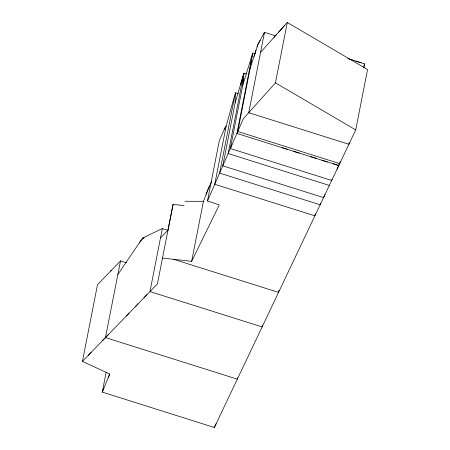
<?xml version="1.0" encoding="UTF-8"?>
<svg xmlns="http://www.w3.org/2000/svg" width="450" height="450" viewBox="0 0 450 450"><rect width="100%" height="100%" fill="white"/><g stroke="black" fill="none" stroke-linecap="round" stroke-linejoin="round"><path stroke-width="0.67" d="M325.001 194.558L323.556 197.595L222.789 165.842L235.153 102.819L235.384 92.745L238.489 93.724M243 82.479L243.911 73.192L246.504 74.008M331.965 179.094L331.695 180.467L230.338 148.528L242.702 85.506L243.911 73.192L235.153 102.819M340.104 161.556L339.705 163.609L237.769 131.49L250.132 68.468L252.681 53.083L255.24 53.887M216.112 423.782L214.346 427.5L102.263 392.102L109.727 374.012L82.44 361.401L97.487 284.709L120.51 260.904L126.512 262.794M120.51 260.904L105.463 337.596L237.319 379.142L237.583 377.769M106.161 372.246L102.263 392.102L103.759 388.485M167.94 230.321L162.332 228.555L149.968 291.577L262.125 326.919L262.395 325.541M82.44 361.401L157.421 283.877L173.081 204.362L184.072 205.605M162.546 258.047L191.644 261.343L203.422 201.33L209.537 185.985M191.644 261.343L219.274 204.913L207.484 200.936L219.296 140.726L225.073 127.586L226.131 126.259L235.384 92.745L219.623 173.104L320.147 204.784L320.417 203.406M243.911 73.192L228.144 153.551L329.332 185.439M207.484 200.936L243.326 118.738L275.439 82.856L287.28 22.5L367.56 69.542L355.719 129.898L214.346 427.5M278.938 290.312L278.533 292.376L173.537 259.29M315.298 213.789L314.893 215.837L214.751 184.275L226.131 126.259L224.207 129.561M339.188 163.485L338.782 165.544L337.011 169.273M349.161 142.892L348.891 144.264L248.726 112.703L264.493 32.344L275.889 35.933M363.848 68.029L364.657 63.906L349.706 59.197M173.081 204.362L167.951 230.192L160.504 237.893M240.559 84.538L243.259 75.397M242.702 85.506L252.681 53.083L236.914 133.442L338.782 165.544L333.124 163.761M254.019 56.436L255.966 50.422M257.068 47.002L257.906 44.409L264.493 32.344L263.919 33.396M250.132 68.468L257.906 44.409L260.246 40.123M363.819 66.352L364.657 63.906L364.275 65.019M206.061 194.31L208.288 188.539L211.652 181.654M108.231 377.629L109.727 374.012M230.338 148.528L231.981 144.754M117.844 274.5L141.114 240.266L144.056 237.341M139.331 242.888L142.858 237.915L162.332 228.555M273.926 37.423L276.598 34.442M278.629 32.164L281.638 28.806M281.936 28.468L284.608 25.487M260.567 52.346L274.849 36.394M275.619 35.527L287.28 22.5M110.655 271.091L111.268 270.461M88.194 355.449L91.074 352.474M102.589 340.571L108.433 334.53M126.236 316.119L129.201 313.054M135.135 306.917L138.099 303.846M144.034 297.714L147.004 294.643M184.922 201.274L203.422 201.33M347.766 58.584L353.531 60.401M355.534 61.031L361.367 62.865M282.189 147.713L287.848 149.496M293.507 151.279L299.166 153.062M310.489 156.628L316.147 158.411M321.806 160.194L327.465 161.977M142.858 237.915L144.028 238.281M275.439 82.856L355.719 129.898"/></g></svg>
